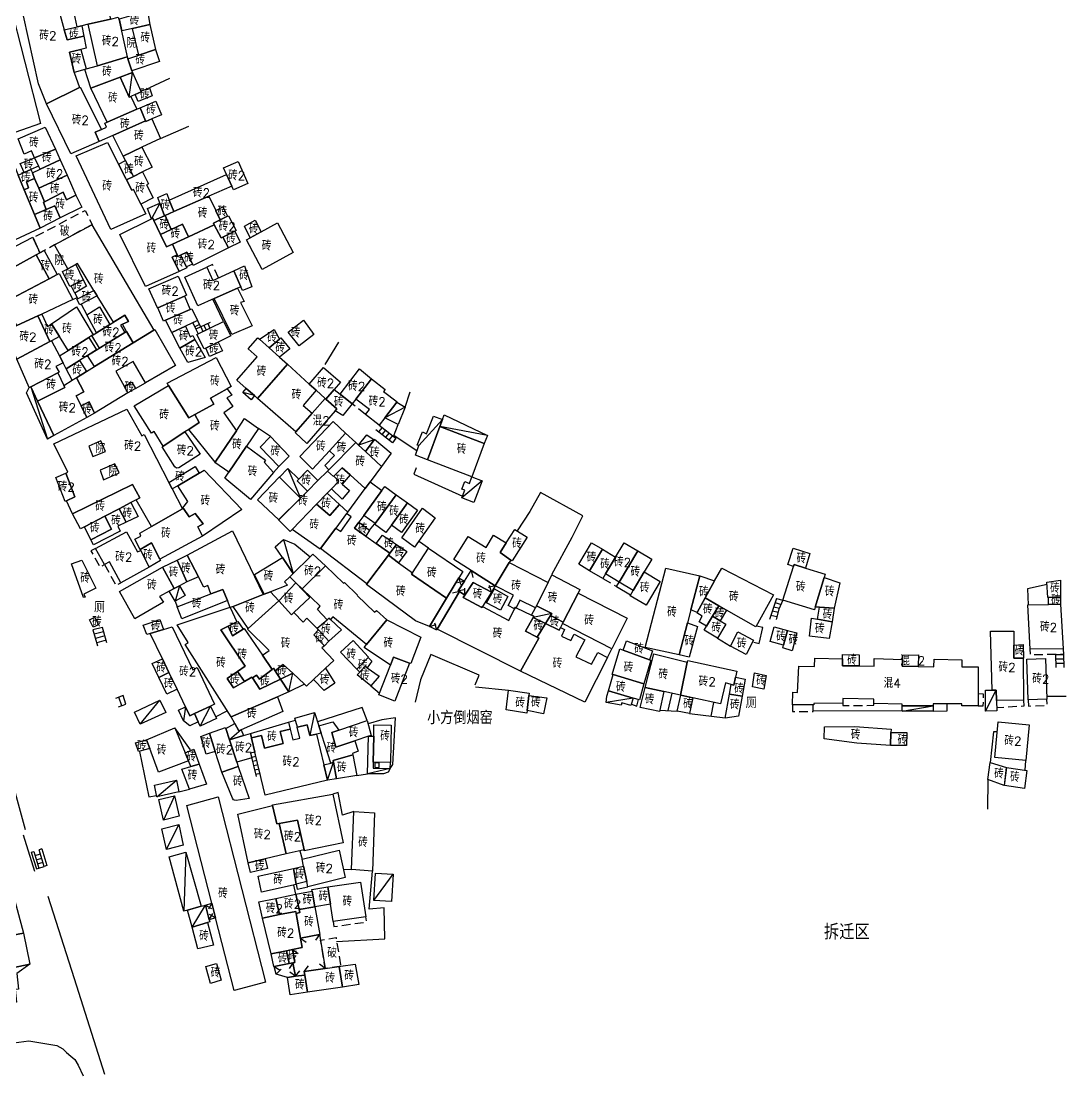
# Model space of a CAD drawing. Header units: millimetres. Extents: x 0 to 1209, y 0 to 1054.
# Drawn here: x 430.8 to 668.9, y 170.3 to 411 of the extents above; entities that cross this region are included whole.
import ezdxf

# ---------------------------------------------------------------- set-up
doc = ezdxf.new("R2010")
doc.units = ezdxf.units.MM
doc.linetypes.add('X5', pattern=[3, 2, -1])
doc.layers.add('JMD', color=6, linetype='Continuous')
doc.styles.add('HZ', font='rs.shx', dxfattribs={"width": 0.8, "bigfont": 'hztxt.shx'})
doc.linetypes.add('443', pattern='A,9.4,[169,AAA.SHX,S=1,R=0,X=0,Y=0.15],0.6', length=10)

# ---------------------------------------------------------------- blocks, each defined once
blk = doc.blocks.new('gc291')
blk.add_lwpolyline([(-0.5, -0.5), (0.5, -0.5), (0.5, 0.5), (-0.5, 0.5), (-0.5, -0.5)])

msp = doc.modelspace()

# ---------------------------------------------------------------- linework, layer by layer
at = {"layer": 'JMD', "color": 6, "linetype": 'Continuous', "flags": 128}
for points in [[(440.62, 409), (441.26, 406.66), (445.1, 407.5), (445.64, 404.81), (444.37, 404.49), (441.84, 403.86), (442.87, 399.22), (444.08, 395.8), (436.55, 392.12), (434.75, 396.68), (429.03, 422.61), (434.76, 423.8), (435.66, 419.45), (436.89, 419.81), (438.03, 414.87), (438.93, 415.1)], [(451.18, 411.44), (446.03, 410.25), (444.62, 409.92), (443.54, 409.67), (442.85, 412.84), (446.99, 413.75), (450.44, 414.51)], [(453.04, 411.42), (454.97, 402.83), (448.16, 400.79), (446.03, 410.25), (451.18, 411.44), (452.94, 411.85)], [(460.12, 410.2), (456.18, 409.3), (453.85, 408.77), (453.24, 411.48), (459.57, 413.29)], [(445.1, 407.5), (441.26, 406.66), (440.62, 409), (443.54, 409.67), (444.62, 409.92)], [(461.4, 404.51), (457.61, 403.23), (456.18, 409.3), (460.12, 410.2)], [(445.64, 400.05), (445.28, 399.94), (442.87, 399.22), (441.84, 403.86), (444.37, 404.49)], [(456.06, 399.62), (455.12, 402.39), (457.61, 403.23), (461.4, 404.51), (462.34, 401.74)], [(455.12, 402.39), (456.06, 399.62), (456.19, 399.24), (453.35, 398.17), (446.7, 395.66), (445.28, 399.94), (445.64, 400.05), (448.16, 400.79), (454.97, 402.83)], [(455.83, 393.79), (457.17, 390.89), (450.39, 387.89), (446.7, 395.66), (453.35, 398.17), (455.43, 393.6)], [(458.08, 394.95), (458.13, 394.83), (456.81, 394.23), (455.83, 393.79), (455.43, 393.6), (453.35, 398.17), (456.19, 399.24)], [(449.1, 386.25), (447.66, 385.61), (448.58, 383.53), (442.14, 380.68), (436.55, 392.12), (444.08, 395.8), (444.25, 395.89)], [(456.81, 394.23), (458.13, 394.83), (458.08, 394.95), (460.02, 395.71), (460.69, 393.95), (457.5, 392.62)], [(460.62, 388.64), (459.25, 388.06), (459.18, 388.22), (457.9, 391.22), (461.47, 392.74), (462.82, 389.58)], [(459.18, 388.22), (451.67, 384.9), (448.58, 383.53), (447.66, 385.61), (449.1, 386.25), (450.25, 386.75), (449.85, 387.65), (450.39, 387.89), (457.17, 390.89), (457.9, 391.22)], [(458.31, 382.19), (454.05, 380.19), (451.67, 384.9), (459.18, 388.22), (459.25, 388.06), (460.62, 388.64), (462.56, 384.19)], [(438.58, 381.76), (433.84, 379.8), (433.14, 381.34), (431.46, 380.65), (430.13, 384.09), (436.29, 386.8)], [(453, 378.35), (454.65, 375.09), (454.81, 374.76), (456.01, 372.4), (456.39, 372.59), (458.09, 369.23), (459.24, 366.97), (451.24, 363.42), (443.33, 380.21), (450.48, 383.31)], [(439.69, 379.33), (435.08, 377.17), (433.84, 379.8), (438.58, 381.76)], [(458.49, 376.56), (456.41, 375.54), (454.57, 379.17), (454.05, 380.19), (458.31, 382.19), (460.63, 377.61)], [(430.11, 375.8), (431.5, 372.44), (433.8, 366.87), (435.09, 363.75), (428.26, 360.51), (426.93, 363.86), (423.32, 362.13), (420.56, 367.92), (425.21, 369.66), (423.75, 373.45), (421.84, 372.74), (420.4, 376.43), (428.55, 379.59)], [(433.02, 377.12), (431.49, 376.42), (430.57, 378.45), (433.84, 379.8), (434.71, 377.89)], [(441.27, 375.86), (434.78, 372.85), (433.86, 375.08), (433.33, 376.35), (435.08, 377.17), (439.69, 379.33)], [(456.41, 375.54), (454.81, 374.76), (454.65, 375.09), (453, 378.35), (454.57, 379.17)], [(478.82, 373.3), (477.62, 375.98), (476.95, 377.48), (480.25, 378.96), (482.5, 373.94), (479.2, 372.46)], [(433.33, 376.35), (433.86, 375.08), (431.97, 374.33), (432.47, 372.9), (431.5, 372.44), (430.11, 375.8), (431.49, 376.42), (433.02, 377.12)], [(443.28, 371.29), (441.1, 370.23), (440.34, 371.91), (436.08, 369.71), (434.78, 372.85), (441.27, 375.86)], [(458.09, 369.23), (456.39, 372.59), (456.01, 372.4), (454.81, 374.76), (456.41, 375.54), (458.49, 376.56), (459.85, 373.88), (459.4, 373.65), (460.92, 370.66)], [(478.82, 373.3), (473.56, 371), (465.59, 367.5), (464.58, 370.12), (477.62, 375.98)], [(434.78, 372.85), (436.08, 369.71), (435.89, 369.62), (436.48, 367.98), (433.8, 366.87), (431.5, 372.44), (432.47, 372.9), (431.97, 374.33), (433.86, 375.08)], [(443.28, 371.29), (444.63, 368.5), (439.68, 366.07), (438.45, 368.8), (436.48, 367.98), (435.89, 369.62), (436.08, 369.71), (440.34, 371.91), (441.1, 370.23)], [(464.58, 370.12), (465.59, 367.5), (463.63, 366.64), (463.5, 366.58), (462.41, 369.42), (461.92, 370.69), (464.01, 371.61)], [(475.16, 367.76), (475.2, 367.68), (476.21, 365.64), (474.65, 364.87), (474.84, 364.51), (468.95, 361.78), (467.62, 364.65), (465.02, 363.45), (463.63, 366.64), (465.59, 367.5), (473.56, 371)], [(439.68, 366.07), (435.09, 363.75), (433.8, 366.87), (436.48, 367.98), (438.45, 368.8)], [(463.5, 366.58), (461.05, 365.51), (460.81, 366), (460.51, 365.85), (459.61, 368.19), (462.41, 369.42)], [(477.85, 366.44), (476.21, 365.64), (475.2, 367.68), (475.16, 367.76), (476.79, 368.57)], [(461.05, 365.51), (462.55, 362.3), (463.9, 359.44), (465.28, 360.08), (466.35, 357.66), (465.24, 357.15), (466.8, 353.82), (459.18, 350.42), (453.28, 362.27), (460.51, 365.85), (460.81, 366)], [(465.02, 363.45), (462.55, 362.3), (461.05, 365.51), (463.5, 366.58), (463.63, 366.64)], [(479.53, 363.04), (476.8, 361.69), (476.43, 361.51), (474.84, 364.51), (474.65, 364.87), (476.21, 365.64), (477.85, 366.44), (478.07, 366.56), (479.86, 363.19)], [(461.01, 340.48), (456.33, 337.59), (454.83, 340.18), (453.88, 341.82), (455.28, 342.45), (454.46, 343.91), (451.84, 342.31), (448.15, 348.3), (447.38, 349.55), (443.62, 355.64), (443.22, 355.43), (441.39, 354.45), (438.42, 359.92), (446.89, 364.53)], [(468.95, 361.78), (465.28, 360.08), (463.9, 359.44), (462.55, 362.3), (465.02, 363.45), (467.62, 364.65)], [(476.8, 361.69), (478.07, 359.26), (470, 355.2), (469.83, 355.55), (468.56, 358.29), (467.1, 357.54), (466.53, 357.25), (466.35, 357.66), (465.28, 360.08), (468.95, 361.78), (474.84, 364.51), (476.43, 361.51)], [(485.54, 362.9), (483.03, 361.52), (481.7, 364.2), (484.16, 365.55)], [(483.03, 361.52), (485.54, 362.9), (489.23, 364.94), (492.8, 358.21), (485.78, 354.34), (482.21, 361.06)], [(433.52, 361.54), (435.02, 358.08), (434.21, 357.64), (425.45, 352.88), (424.01, 356.85), (433.47, 361.66)], [(478.07, 359.26), (476.8, 361.69), (479.53, 363.04), (480.75, 360.57)], [(438.99, 353.17), (437.16, 352.2), (434.21, 357.64), (435.02, 358.08), (436.02, 358.62)], [(437.16, 352.2), (427.02, 346.84), (426.56, 348.61), (425.45, 352.88), (434.21, 357.64)], [(467.1, 357.54), (468.46, 354.92), (468.59, 354.66), (466.8, 353.82), (465.24, 357.15), (466.35, 357.66), (466.53, 357.25)], [(469.83, 355.55), (468.46, 354.92), (467.1, 357.54), (468.56, 358.29)], [(444.95, 351.95), (442.19, 350.54), (441.9, 350.39), (440.2, 353.81), (441.39, 354.45), (443.22, 355.43)], [(479.27, 353.98), (480.9, 350.38), (480.15, 350.05), (474.82, 347.68), (471.08, 346.02), (468.12, 352.57), (473.16, 354.87), (474.54, 351.82)], [(480.9, 350.38), (479.27, 353.98), (481.76, 355.12), (483.4, 350.34), (481.29, 349.52)], [(435.48, 344.15), (434.58, 343.73), (429.77, 341.49), (427.02, 346.84), (437.16, 352.2), (438.99, 353.17), (439.43, 353.4), (442.53, 347.44)], [(442.19, 350.54), (444.95, 351.95), (445.68, 350.47), (443.02, 348.91)], [(468.04, 348.23), (461.94, 345.59), (461.86, 345.56), (459.93, 349.9), (466.57, 352.78), (468.5, 348.43)], [(448.15, 348.3), (444.13, 346.21), (443.49, 347.52), (447.38, 349.55)], [(474.82, 347.68), (480.15, 350.05), (481.65, 347.03), (480.8, 346.74), (483.48, 341.48), (478.83, 339.51)], [(469.36, 345.17), (463.7, 342.72), (463.26, 342.54), (461.94, 345.59), (468.04, 348.23)], [(437.72, 341.93), (439.52, 339.03), (437.7, 338.06), (437.32, 337.85), (434.58, 343.73), (435.48, 344.15), (436.8, 341.31)], [(447.18, 339.37), (446.92, 339.21), (446.22, 338.77), (441.51, 335.83), (439.52, 339.03), (437.72, 341.93), (443.41, 345.75)], [(450.98, 341.74), (447.97, 339.86), (445.75, 343.95), (448.68, 345.8)], [(468.3, 341.4), (465.12, 339.95), (463.7, 342.72), (469.36, 345.17), (469.71, 345.32), (471.02, 342.65)], [(437.32, 337.85), (429.81, 333.84), (427.02, 340.21), (429.77, 341.49), (434.58, 343.73)], [(453.88, 341.82), (453.42, 341.61), (454.4, 339.91), (448.65, 336.39), (446.92, 339.21), (447.18, 339.37), (447.97, 339.86), (450.98, 341.74), (454.46, 343.91), (455.28, 342.45)], [(475.75, 337.75), (472.87, 336.35), (472.56, 336.19), (470.88, 339.5), (476.93, 342.45), (478.61, 339.15)], [(497.52, 339.5), (494.16, 336.86), (491.68, 340), (495.21, 342.77)], [(454.3, 327.68), (455.14, 326.16), (447.53, 321.54), (446.26, 324.13), (444.44, 323.23), (443.35, 325.46), (445.05, 326.38), (443.38, 329.6), (445.66, 331), (447.52, 332.16), (456.33, 337.59), (461.01, 340.48), (461.26, 340.63), (466, 332.42), (459.16, 328.47), (456.36, 333.33), (452.41, 331.1)], [(456.33, 337.59), (447.52, 332.16), (445.93, 334.71), (454.4, 339.91), (454.83, 340.18)], [(470.37, 338.33), (466.98, 336.38), (465.12, 339.95), (468.3, 341.4), (469.36, 338.94), (469.91, 339.23)], [(489.73, 338.43), (487.34, 336.42), (485.12, 338.43), (488.47, 340.58)], [(439.52, 334.59), (440.36, 332.99), (438.7, 332.16), (439.43, 330.85), (439.18, 330.72), (432.95, 327.56), (432.63, 327.4), (429.81, 333.84), (437.32, 337.85), (437.7, 338.06)], [(445.93, 334.71), (444.07, 333.56), (441.05, 331.68), (440.36, 332.99), (439.52, 334.59), (441.51, 335.83), (446.22, 338.77), (447.96, 335.98)], [(466.98, 336.38), (470.37, 338.33), (472.72, 334.19), (468.77, 333.12)], [(472.87, 336.35), (475.75, 337.75), (476.68, 335.74), (473.77, 334.47)], [(485.12, 338.43), (487.34, 336.42), (489.73, 334.27), (491.5, 332.67), (484.7, 324.89), (483.97, 325.53), (482.11, 327.17), (479.95, 329.06), (484.6, 334.39), (482.6, 336.19), (484.8, 338.71)], [(489.73, 334.27), (487.34, 336.42), (489.73, 338.43), (490.03, 338.68), (492.08, 336.24)], [(445.66, 331), (443.38, 329.6), (442.45, 329.02), (441.05, 331.68), (444.07, 333.56)], [(477.78, 327.1), (474, 324.97), (474.74, 323.59), (470.37, 321.22), (469.01, 320.47), (464.4, 327.87), (464.11, 328.34), (475.28, 334.24), (478.72, 327.64)], [(496.5, 328.16), (498.08, 326.74), (495.13, 323.28), (497.17, 321.54), (493.42, 317.24), (484.7, 324.89), (491.5, 332.67)], [(440.53, 327.84), (440.77, 327.35), (434.51, 324.26), (432.95, 327.56), (439.18, 330.72)], [(502.18, 326.9), (500.31, 324.73), (500.11, 324.91), (498.08, 326.74), (496.5, 328.16), (499.72, 331.91), (503.6, 328.57)], [(510.69, 329.33), (507.11, 324.73), (506.28, 323.67), (503.54, 325.83), (507.98, 331.62)], [(434.51, 324.26), (438.22, 316.4), (436.82, 315.59), (432.01, 326.17), (432.63, 327.4), (432.95, 327.56)], [(444.44, 323.23), (445.77, 320.52), (438.22, 316.4), (434.51, 324.26), (440.77, 327.35), (440.53, 327.84), (442.45, 329.02), (443.38, 329.6), (445.05, 326.38), (443.35, 325.46)], [(455.14, 326.16), (454.3, 327.68), (456, 328.62), (456.85, 327.14)], [(470.37, 321.22), (471.38, 319.37), (469.02, 317.82), (468.14, 317.24), (463.21, 314), (461.1, 317.38), (460.48, 316.98), (456.56, 323.23), (464.4, 327.87), (469.01, 320.47)], [(516.51, 324.07), (513.77, 320.48), (512.47, 318.79), (509.34, 321.26), (510.21, 322.36), (507.11, 324.73), (510.69, 329.33), (513.81, 326.93), (513.42, 326.45), (516.55, 324.12)], [(479.87, 317.52), (475.01, 310.36), (469.02, 317.82), (471.38, 319.37), (470.37, 321.22), (474.74, 323.59), (474, 324.97), (477.78, 327.1), (478.83, 325.61), (477.73, 324.99), (479.07, 323.08), (477.03, 321.58)], [(483.97, 325.53), (483.21, 324.6), (481.31, 326.26), (482.11, 327.17)], [(500.31, 324.73), (502.8, 322.48), (502.4, 322.03), (495.91, 314.59), (493.28, 317.09), (493.42, 317.24), (497.17, 321.54), (500.11, 324.91)], [(503.54, 325.83), (506.28, 323.67), (504.17, 320.96), (502.4, 322.03), (502.8, 322.48), (500.31, 324.73), (502.18, 326.9)], [(447.53, 321.54), (445.77, 320.52), (444.44, 323.23), (446.26, 324.13)], [(513.77, 320.48), (516.51, 324.07), (518.38, 322.89), (516.76, 318.97)], [(464.48, 305.72), (465.25, 304.23), (467.61, 299.67), (460.53, 295.65), (457.05, 301.79), (457.82, 302.19), (456.16, 305.23), (442.51, 298.59), (441.09, 301.54), (443.04, 302.48), (440.99, 307.87), (441.39, 308.04), (438.23, 314.54), (454.85, 322.44), (458.29, 316.36), (458.82, 316.66)], [(482.19, 314), (478.18, 308.09), (474.97, 310.31), (475.01, 310.36), (479.87, 317.52), (481.76, 320.29), (484.93, 318.03)], [(526.9, 320.11), (526.29, 318.48), (523.47, 310.92), (520.75, 311.96), (521.53, 314.12), (521.14, 314.26), (522.3, 317.25), (523.25, 316.81), (524.85, 320.88)], [(536.42, 314.59), (526.29, 318.48), (526.9, 320.11), (527.3, 321.18), (537.12, 316.46)], [(504.77, 316.99), (501.09, 312.96), (497.24, 308.75), (494.38, 311.61), (501.94, 319.62)], [(536.42, 314.59), (533.59, 307.03), (523.47, 310.92), (526.29, 318.48)], [(463.21, 314), (468.14, 317.24), (471.64, 312.2), (466.73, 309.03), (466.23, 308.98), (465.87, 309.32), (462.97, 313.84)], [(491.9, 311.73), (489.54, 309.37), (485.33, 313.77), (487.65, 316.24)], [(507.14, 314.8), (500.97, 308.63), (500.02, 309.58), (502.29, 311.86), (501.09, 312.96), (504.77, 316.99)], [(511.31, 315.43), (509.34, 312.76), (507.74, 314.24), (509.64, 316.56)], [(512.99, 309.38), (509.34, 312.76), (511.31, 315.43), (511.41, 315.57), (515.22, 312.41)], [(450.01, 312.77), (448.93, 315.19), (446.18, 314), (447.16, 311.62)], [(478.18, 308.09), (482.19, 314), (486.51, 310.84), (486.24, 310.38), (488.36, 308), (483.07, 301.8), (477.25, 306.72)], [(507.74, 314.24), (509.34, 312.76), (512.99, 309.38), (510.38, 305.87), (509.27, 304.36), (505.83, 307.43), (503.98, 309.07), (502.11, 307.14), (502.06, 307.08), (500.67, 308.33), (500.97, 308.63), (507.14, 314.8)], [(453.13, 307.91), (452.17, 310), (448.84, 308.55), (449.54, 306.29)], [(471.35, 307.83), (466.52, 304.98), (465.25, 304.23), (464.48, 305.72), (470.45, 309.35)], [(472.17, 293.5), (471.11, 295.57), (472.28, 296.31), (470.47, 298.62), (469.08, 297.89), (467.8, 299.78), (467.68, 299.96), (468.77, 301.35), (466.52, 304.98), (471.35, 307.83), (472.56, 308.55), (481.13, 299.58)], [(502.11, 307.14), (503.25, 306.02), (501.56, 304.27), (500.62, 303.3), (498.16, 300.74), (492.62, 295.01), (492.17, 294.54), (489.52, 297.19), (494.49, 302.15), (496.07, 303.73), (498.48, 306.14), (500.67, 308.33), (502.06, 307.08)], [(494.11, 306.46), (493.74, 306.07), (496.07, 303.73), (494.49, 302.15), (489.71, 306.94), (491.63, 308.94)], [(498.48, 306.14), (496.07, 303.73), (493.74, 306.07), (494.11, 306.46), (496.08, 308.55)], [(505.83, 307.43), (503.99, 305.36), (505.65, 303.91), (504.01, 301.91), (501.56, 304.27), (503.25, 306.02), (502.11, 307.14), (503.98, 309.07)], [(441.09, 301.54), (440.79, 301.39), (438.68, 306.87), (440.99, 307.87), (443.04, 302.48)], [(489.71, 306.94), (494.49, 302.15), (489.56, 297.23), (484.66, 301.75), (489.68, 306.97)], [(513.06, 303.88), (508.95, 298.22), (507.79, 296.63), (506.81, 295.28), (509.37, 293.48), (511.78, 291.79), (514.91, 289.59), (514.56, 289.12), (509.62, 282.58), (499.08, 290.62), (502.56, 295.31), (503.72, 294.54), (506.08, 297.88), (505.03, 298.65), (505.28, 298.98), (509.27, 304.36), (510.38, 305.87)], [(533.59, 307.03), (535.92, 306.13), (534.07, 301.18), (531.32, 302.23), (531.97, 303.97), (531.34, 304.21), (531.98, 305.91), (533.02, 305.5)], [(457.05, 301.79), (455.78, 301.12), (453.1, 299.72), (449.87, 298.04), (445.23, 295.62), (444.31, 295.14), (442.51, 298.59), (456.16, 305.23), (457.82, 302.19)], [(503.39, 300.73), (501.22, 298.17), (498.16, 300.74), (500.62, 303.3)], [(516.31, 302.93), (511.52, 296.36), (508.95, 298.22), (513.06, 303.88), (513.73, 304.81)], [(454.7, 296.64), (453.1, 299.72), (455.78, 301.12), (457.44, 297.95)], [(518.92, 301.04), (515.24, 295.99), (513.99, 294.27), (511.41, 296.2), (511.52, 296.36), (516.31, 302.93)], [(515.24, 295.99), (518.92, 301.04), (521.19, 299.38), (517.52, 294.33)], [(454.7, 296.64), (452.86, 295.76), (453.4, 294.64), (447.26, 291.47), (446.71, 292.6), (451.39, 295.06), (449.87, 298.04), (453.1, 299.72)], [(472.17, 293.5), (462.41, 288.25), (460.53, 291.94), (457.96, 290.45), (456.71, 292.77), (458.05, 293.5), (457.85, 294.13), (460.53, 295.65), (467.61, 299.67), (467.8, 299.78), (469.08, 297.89), (470.47, 298.62), (472.28, 296.31), (471.11, 295.57)], [(503.39, 300.73), (505.28, 298.98), (505.03, 298.65), (502.56, 295.31), (499.08, 290.62), (499.02, 290.54), (492.62, 295.01), (498.16, 300.74), (501.22, 298.17)], [(525.23, 297.68), (520.47, 290.95), (517.58, 293.12), (522.34, 299.85)], [(446.71, 292.6), (445.23, 295.62), (449.87, 298.04), (451.39, 295.06)], [(509.37, 293.48), (506.81, 295.28), (507.79, 296.63), (510.27, 294.85)], [(458.09, 290.19), (460, 286.43), (453.48, 282.82), (450.92, 287.59), (449.8, 286.99), (447.77, 290.66), (454.81, 294.44), (457.29, 289.91)], [(486, 280.14), (479.13, 277.46), (478.45, 277.19), (477.82, 278.78), (476.8, 281.32), (474.06, 280.28), (473.36, 282.25), (472.46, 281.87), (471.22, 284.23), (468.62, 289.17), (479.01, 294.72)], [(516.39, 291.55), (514.91, 289.59), (511.78, 291.79), (513.23, 293.68)], [(541.45, 291.95), (540.04, 289.77), (542.45, 288.03), (542.1, 287.44), (538.9, 282.11), (538.88, 282.12), (533.44, 285.63), (529.51, 288.17), (532.78, 293.41), (536.83, 290.88), (538.55, 293.73)], [(542.45, 288.03), (540.04, 289.77), (541.45, 291.95), (543.43, 295.02), (546.24, 293.21), (542.75, 287.81)], [(462.41, 288.25), (462.58, 287.9), (460, 286.43), (458.09, 290.19), (457.96, 290.45), (460.53, 291.94)], [(496.73, 288.77), (492.84, 284.98), (490.4, 288.58), (488.74, 291.02), (490.59, 292.68), (493.19, 291.61)], [(516.88, 287.42), (514.56, 289.12), (514.91, 289.59), (516.39, 291.55), (518.74, 289.96)], [(563.37, 290.49), (560.46, 285.59), (557.98, 287.06), (560.89, 291.97)], [(571.44, 290.12), (567.2, 282.98), (564.07, 284.84), (566.37, 288.71), (568.31, 291.98)], [(471.22, 284.23), (468.54, 283.05), (466.35, 288.03), (468.62, 289.17)], [(500.2, 286.67), (494.89, 281.49), (493.46, 282.86), (492.06, 284.21), (492.84, 284.98), (496.73, 288.77), (497.35, 289.38)], [(516.88, 287.42), (520.04, 285.11), (519.84, 284.8), (527.84, 279.36), (523.93, 272.9), (520.7, 274.17), (509.52, 282.45), (509.62, 282.58), (514.56, 289.12)], [(530.65, 284), (527.84, 279.36), (519.84, 284.8), (520.04, 285.11), (523.68, 290.7), (531.5, 285.39)], [(566.37, 288.71), (564.07, 284.84), (563.46, 283.81), (560.46, 285.59), (563.37, 290.49)], [(572.89, 285.3), (570.39, 281.09), (567.2, 282.98), (571.44, 290.12), (574.63, 288.22)], [(609.68, 286.19), (607.08, 286.99), (606.93, 286.53), (605.64, 286.98), (606.85, 290.71), (610.68, 289.5)], [(445.38, 279.57), (445.03, 279.47), (442.26, 287.15), (444.65, 287.96), (447.85, 281.58), (445.05, 280.26)], [(465.71, 281.52), (464.55, 280.89), (462.36, 279.71), (463.26, 278.39), (456.73, 274.58), (453.23, 280.82), (463.05, 286.37)], [(468.54, 283.05), (466.91, 282.17), (465.71, 281.52), (463.05, 286.37), (466.35, 288.03)], [(492.84, 284.98), (492.06, 284.21), (490.87, 283.05), (491.54, 282.3), (487.62, 280.77), (486.19, 280.21), (484.01, 284.74), (490.4, 288.58)], [(514.22, 274.42), (509.57, 268.76), (501.87, 275.07), (501.33, 274.43), (501, 274.74), (500.6, 274.4), (498.35, 276.73), (499.01, 277.51), (494.89, 281.49), (500.2, 286.67), (504.34, 282.78), (504.5, 282.9), (507.51, 280.04), (507.41, 279.91), (511.41, 276.16), (511.82, 276.55)], [(550.97, 282.9), (548.3, 277.61), (548.07, 277.15), (544.53, 278.9), (543.72, 277.15), (543.53, 277.24), (543.35, 276.89), (541.87, 277.63), (543.06, 280.02), (538.9, 282.11), (542.1, 287.44)], [(609.68, 286.19), (614.15, 284.8), (613.94, 284.07), (611.93, 277.31), (611.75, 276.69), (604.53, 278.87), (606.93, 286.53), (607.08, 286.99)], [(557.82, 280.5), (554.43, 273.85), (551.51, 275.34), (551.8, 275.82), (548.3, 277.61), (550.97, 282.9), (551.87, 284.66), (558.22, 281.28)], [(570.39, 281.09), (572.89, 285.3), (576.54, 283.14), (573.32, 277.72), (569.68, 279.89)], [(585.61, 284.45), (583.57, 276.66), (582.79, 273.7), (580.89, 266.41), (573.14, 268.11), (577.86, 286.15)], [(588.97, 283.28), (586.8, 279.4), (584.95, 276.09), (583.57, 276.66), (585.61, 284.45)], [(591.66, 276.62), (589.93, 277.61), (586.8, 279.4), (588.97, 283.28), (590.58, 286.16), (602.37, 280.05), (598.38, 272.78)], [(616.23, 277.05), (612.9, 277.25), (611.93, 277.31), (613.94, 284.07), (617.53, 282.8)], [(464.55, 280.89), (465.71, 281.52), (466.91, 282.17), (468.18, 279.93), (465.9, 278.66)], [(493.01, 276.06), (492.48, 275.56), (489.53, 278.72), (493.46, 282.86), (496.65, 279.46)], [(538.04, 280.67), (535.99, 277.42), (535.84, 277.2), (531.62, 279.47), (531.99, 280.04), (533.85, 282.92)], [(667.87, 279.62), (665.13, 279.5), (664.96, 279.49), (664.76, 283), (667.84, 283.43)], [(477.82, 278.78), (467.44, 274.62), (466.4, 277.36), (474.06, 280.28), (476.8, 281.32)], [(489.53, 278.72), (482.57, 272.39), (479.13, 277.46), (486, 280.14), (486.19, 280.21), (487.62, 280.77)], [(531.99, 280.04), (531.62, 279.47), (535.84, 277.2), (535.99, 277.42), (542.01, 274.26), (543.35, 276.89), (543.53, 277.24), (543.72, 277.15), (547.22, 275.47), (547.73, 275.23), (547.54, 274.88), (545.81, 271.78), (548.5, 270.43), (548.9, 270.23), (544.71, 262.65), (525.69, 272.22), (530.76, 280.84)], [(541.81, 279.68), (540.09, 276.56), (536.95, 278.26), (538.75, 281.44)], [(554.27, 273.54), (554.43, 273.85), (557.82, 280.5), (569.03, 274.79), (565.5, 267.78)], [(589.93, 277.61), (588.47, 275.2), (587.09, 272.93), (585.45, 273.9), (586.13, 275.23), (584.89, 275.97), (584.95, 276.09), (586.8, 279.4)], [(667.88, 277.92), (665.15, 277.87), (665.13, 279.5), (667.87, 279.62)], [(478.45, 277.19), (479.98, 273.9), (477.97, 272.93), (476.29, 272.12), (481.87, 263.82), (480.12, 262.63), (477.75, 261.03), (479.23, 258.85), (481.69, 260.3), (483.43, 261.31), (483.53, 261.15), (485.19, 258.57), (489.97, 260.88), (491.87, 257.95), (489.23, 256.81), (478.67, 252.25), (468.22, 268.78), (468.86, 269.19), (466.4, 273.27), (478.43, 277.24)], [(493.01, 276.06), (495.1, 273.86), (495.98, 274.8), (498.64, 272.12), (497.57, 270.93), (499.97, 268.43), (499.36, 267.98), (502.1, 265.11), (500.2, 263.33), (497.49, 260.78), (495.87, 259.26), (495.43, 259.68), (492.72, 262.22), (490.57, 264.23), (488.74, 262.77), (488.36, 263.36), (488, 263.08), (485.8, 266.3), (487.39, 267.39), (482.43, 272.26), (482.57, 272.39), (489.53, 278.72), (492.48, 275.56)], [(551.51, 275.34), (550.39, 273.51), (547.54, 274.88), (547.73, 275.23), (547.22, 275.47), (548.07, 277.15), (548.3, 277.61), (551.8, 275.82)], [(591.66, 276.62), (590.24, 274.14), (588.47, 275.2), (589.93, 277.61)], [(616.23, 277.05), (615.79, 273.9), (612.41, 274.52), (612.9, 277.25)], [(665.15, 277.87), (667.88, 277.92), (668.46, 267.8), (660.96, 267.67), (660.38, 277.79)], [(448.44, 273.26), (447.18, 272.72), (446.36, 274.42), (447.6, 274.99)], [(463.23, 272.2), (460.22, 271.26), (459.43, 271.01), (458.61, 273.18), (462.4, 274.47)], [(501.33, 274.43), (503.83, 272.1), (501, 269.54), (498.64, 272.12), (498.33, 272.47), (500.6, 274.4), (501, 274.74)], [(519.39, 264.51), (515.74, 265.89), (515.03, 264.08), (509.03, 268.1), (509.57, 268.76), (514.22, 274.42), (521.98, 270.41), (519.7, 264.39)], [(550.39, 273.51), (548.5, 270.43), (545.81, 271.78), (547.54, 274.88)], [(554.43, 273.85), (554.27, 273.54), (553.82, 272.65), (553.49, 272.01), (550.39, 273.51), (551.51, 275.34)], [(590.24, 274.14), (591.54, 273.36), (589.64, 270.21), (586.56, 272.06), (587.09, 272.93), (588.47, 275.2)], [(612.41, 274.52), (615.79, 273.9), (615.08, 270.15), (610.58, 270.68), (611.07, 274.76)], [(473.99, 254.7), (470.3, 252.98), (469.26, 252.5), (468.29, 254.52), (466.34, 258.57), (464.5, 262.37), (462.99, 265.52), (460.22, 271.26), (463.23, 272.2), (465.22, 272.82), (469.93, 263), (470.93, 263.49), (474.88, 255.12)], [(481.4, 272.26), (481.62, 272.41), (485.8, 266.3), (488, 263.08), (485.15, 260.88), (484.49, 261.77), (483.53, 261.15), (483.43, 261.31), (481.69, 260.3), (480.12, 262.63), (481.87, 263.82), (476.29, 272.12), (477.97, 272.93), (479.02, 270.77)], [(481.4, 272.26), (479.02, 270.77), (477.97, 272.93), (479.98, 273.9), (480.24, 274.02)], [(501, 269.54), (499.97, 268.43), (497.57, 270.93), (498.64, 272.12)], [(553.82, 272.65), (554.69, 272.2), (554, 270.67), (556.14, 269.66), (556.89, 271.08), (559.33, 269.84), (557.32, 265.91), (560.86, 264.27), (562.29, 266.95), (564.5, 265.8), (559.36, 255.6), (544.71, 262.65), (548.9, 270.23), (548.5, 270.43), (550.39, 273.51), (553.49, 272.01)], [(580.89, 266.41), (582.79, 273.7), (585.06, 272.84), (583.19, 265.85)], [(605.61, 271.98), (604.69, 268.61), (601.62, 269.41), (602.54, 272.79)], [(604.69, 268.61), (605.61, 271.98), (607.73, 271.43), (606.65, 267.28), (604.51, 267.97)], [(509.94, 265.79), (507.33, 263.16), (503.6, 267.01), (506.51, 269.68), (510, 265.85)], [(574.14, 265.27), (568.07, 267.48), (568.85, 269.59), (574.77, 267.31)], [(597.83, 269.76), (596.16, 266.49), (592.58, 268.34), (594.24, 271.61)], [(657.22, 268.59), (657.22, 265.66), (659.32, 265.66), (659.44, 256.07), (653.28, 256), (653.19, 258.34), (652.29, 258.34), (651.93, 271.79), (657.22, 271.83)], [(568.07, 267.48), (574.14, 265.27), (574.42, 265.16), (572.83, 259.8), (565.82, 261.88), (565.59, 261.94), (567.31, 267.76)], [(659.32, 265.66), (657.22, 265.66), (657.22, 268.59), (659.37, 268.73), (659.44, 265.66)], [(464.5, 262.37), (462.15, 261.24), (460.63, 264.39), (462.99, 265.52)], [(509.71, 263.46), (509.25, 263.79), (508.01, 262.46), (507.33, 263.16), (509.94, 265.79), (510.8, 264.98)], [(519.39, 264.51), (516.02, 255.86), (512.37, 257.24), (515.03, 264.08), (515.74, 265.89)], [(582.74, 264.69), (581.15, 257.21), (577.36, 258.03), (573.12, 258.96), (575.09, 266.63)], [(593.76, 261.29), (593.37, 259.48), (592.75, 259.64), (591.48, 259.98), (590.33, 255.2), (584, 256.58), (581.23, 257.19), (581.15, 257.21), (582.74, 264.69), (582.83, 265.09), (594.06, 262.65)], [(618.11, 265.46), (618.11, 263.92), (621.94, 263.88), (625.34, 263.85), (625.39, 265.54), (631.8, 265.34), (631.72, 263.79), (635.43, 263.72), (638.98, 263.65), (639.01, 265.38), (645.35, 265.26), (645.35, 263.69), (649.1, 263.63), (649.1, 254.77), (645.33, 254.77), (645.33, 255.2), (638.83, 255.24), (638.83, 254.79), (631.76, 254.79), (631.76, 255.18), (625.32, 255.26), (625.32, 256.26), (618.21, 256.41), (618.23, 255.38), (611.63, 255.31), (611.61, 254.96), (606.73, 254.98), (606.79, 257.87), (607.88, 257.81), (608.16, 263.83), (611.77, 263.75), (611.82, 265.64)], [(621.94, 263.88), (618.11, 263.92), (618.11, 265.46), (618.11, 266.44), (621.96, 266.4)], [(635.43, 263.72), (631.72, 263.79), (631.8, 265.34), (631.85, 266.36), (635.47, 266.38)], [(664.76, 256.25), (660.5, 256.12), (660.21, 265.43), (664.48, 265.58)], [(466.34, 258.57), (463.98, 257.44), (462.15, 261.24), (464.5, 262.37)], [(481.69, 260.3), (479.23, 258.85), (477.75, 261.03), (480.12, 262.63)], [(488.74, 262.77), (489.97, 260.88), (485.19, 258.57), (483.53, 261.15), (484.49, 261.77), (485.15, 260.88), (488, 263.08), (488.36, 263.36)], [(492.72, 262.22), (489.97, 260.88), (488.74, 262.77), (490.57, 264.23)], [(497.49, 260.78), (500.2, 263.33), (502.37, 259.92), (499.89, 258.23)], [(509.71, 263.46), (512.41, 261.53), (510.55, 259.3), (507.43, 261.83), (508.01, 262.46), (509.25, 263.79)], [(495.43, 259.68), (491.87, 257.95), (489.97, 260.88), (492.72, 262.22)], [(572.83, 259.8), (571.86, 256.1), (570.39, 256.54), (564.74, 258.21), (565.82, 261.88)], [(595.22, 256.94), (592.36, 257.46), (592.75, 259.64), (593.37, 259.48), (593.76, 261.29), (595.91, 260.82)], [(600.73, 261.72), (600.21, 258.56), (597.57, 259.11), (598.08, 262.27)], [(546.58, 257.09), (546.18, 253.7), (546.11, 253.12), (541.42, 253.82), (541.95, 258.35), (546.64, 257.65)], [(570.39, 256.54), (569.87, 254.81), (567.78, 255.45), (567.62, 254.89), (564.24, 255.49), (564.38, 257), (564.74, 258.21)], [(577.36, 258.03), (576.37, 253.5), (572, 254.4), (573.12, 258.96)], [(653.28, 256), (653.36, 253.59), (650.78, 253.55), (650.78, 258.34), (652.29, 258.34), (653.19, 258.34)], [(463.76, 253.26), (457.94, 250.56), (456.61, 253.35), (462.43, 256.05)], [(480.94, 249.32), (480.41, 249.09), (479.51, 250.72), (478.67, 252.25), (489.23, 256.81), (490.47, 253.47)], [(546.18, 253.7), (546.58, 257.09), (550.68, 256.61), (549.9, 252.93)], [(584, 256.58), (583.24, 253.03), (580.45, 253.56), (581.23, 257.19)], [(595.22, 256.94), (594.41, 252.39), (591.36, 251.92), (592.36, 257.46)], [(470.3, 252.98), (471.17, 251.11), (469.23, 250.17), (467.79, 251.33), (466.68, 253.75), (468.29, 254.52), (469.26, 252.5)], [(471.17, 251.11), (470.3, 252.98), (473.99, 254.7), (475.31, 251.86), (471.62, 250.14)], [(498.69, 250.17), (499.21, 248.53), (498.17, 248.31), (496.6, 247.97), (496.01, 250.44), (493.85, 249.92), (493.22, 251.93), (497.69, 253.28)], [(631.76, 254.79), (638.83, 254.79), (638.84, 253.57), (631.76, 253.55)], [(480.94, 249.32), (481.53, 247.96), (478.32, 246.98), (477.48, 249.61), (479.51, 250.72), (480.41, 249.09)], [(492.14, 249.48), (489.88, 248.94), (490.54, 246.16), (486.26, 245.13), (485.57, 248.01), (483.36, 247.43), (483.12, 248.44), (491.75, 251.05)], [(498.17, 248.31), (499.85, 241.32), (500.68, 237.82), (486.46, 234.41), (483.36, 247.41), (483.36, 247.43), (485.57, 248.01), (486.26, 245.13), (490.54, 246.16), (489.88, 248.94), (492.14, 249.48), (492.74, 246.99), (494.37, 247.42), (493.77, 249.9), (493.85, 249.92), (496.01, 250.44), (496.6, 247.97)], [(503.23, 249.21), (501.68, 248.69), (502.58, 245.33), (506.87, 246.76), (507.66, 244.41), (506.38, 243.91), (506.45, 243.56), (501.96, 242.27), (502.03, 241.89), (501.39, 241.72), (498.69, 250.17), (501.87, 251.15)], [(509.99, 247.81), (506.87, 246.76), (502.58, 245.33), (501.68, 248.69), (503.23, 249.21), (509.74, 251.39), (510.65, 248.03)], [(511.09, 241.95), (511.21, 247.81), (511.26, 250.43), (515.18, 250.33), (515.01, 241.87)], [(660.75, 250.44), (659.97, 242.29), (652.89, 242.97), (653.68, 251.12)], [(468.16, 244.06), (468.93, 242.19), (462.14, 239.64), (460.12, 245.04), (459.37, 247.03), (465.81, 249.72)], [(475.06, 244.36), (473.02, 243.71), (471.73, 247.77), (473.73, 248.5)], [(477.48, 249.61), (478.32, 246.98), (479.95, 241.88), (480.26, 240.92), (476.57, 239.62), (475.06, 244.36), (473.73, 248.5), (477.42, 249.79)], [(483.36, 247.43), (483.36, 247.41), (484.12, 244.21), (483.12, 243.97), (483.37, 242.91), (479.95, 241.88), (478.32, 246.98), (481.53, 247.96), (483.12, 248.44)], [(629.19, 248.68), (629.09, 245.72), (621.39, 246.23), (613.95, 247.2), (614.03, 250.01), (620.92, 250.03), (629.22, 249.41)], [(629.09, 245.72), (629.19, 248.68), (632.8, 248.66), (632.7, 245.7)], [(460.12, 245.04), (457.57, 244.31), (456.87, 246.32), (459.37, 247.03)], [(511.21, 247.81), (511.09, 241.95), (511.06, 240.57), (514.98, 240.47), (514.51, 239.63), (513.47, 239.29), (509.79, 239.28), (509.99, 247.81)], [(471.39, 241.48), (469.46, 240.92), (468.93, 242.19), (468.16, 244.06), (470.17, 244.89)], [(502.74, 238.15), (502.03, 241.89), (501.96, 242.27), (506.45, 243.56), (507.34, 238.89)], [(469.46, 240.92), (471.39, 241.48), (473.04, 236.87), (469.19, 235.78), (467.42, 240.32)], [(476.57, 239.62), (480.26, 240.92), (482.81, 233.66), (479.83, 233.2), (479.48, 233.22), (479.2, 233.31), (478.97, 233.69)], [(502.74, 238.15), (500.68, 237.82), (499.85, 241.32), (501.39, 241.72), (502.03, 241.89)], [(655.58, 240.7), (655.01, 236.6), (651.28, 237.95), (651.79, 241.83)], [(655.58, 240.7), (660.17, 240.02), (659.68, 235.88), (655.09, 236.56)], [(466.75, 235.14), (461.75, 233.99), (461.22, 236.64), (466.22, 237.79)], [(466.82, 229.59), (463.24, 228.72), (462.19, 233.41), (465.78, 234.27)], [(475.14, 206.39), (474.28, 209.76), (468.57, 232.06), (475.7, 233.98), (486.53, 191.71), (479.39, 189.79)], [(495.31, 221.91), (493.79, 228.71), (489.66, 227.93), (489.08, 227.82), (488.15, 232.01), (488.12, 232.17), (501.84, 234.64), (504.24, 223.54), (495.35, 221.72)], [(489.66, 227.93), (491.21, 221), (486.47, 219.86), (482.58, 218.92), (480.18, 230.04), (488.15, 232.01), (489.08, 227.82)], [(495.31, 221.91), (491.21, 221), (489.66, 227.93), (493.79, 228.71)], [(511.38, 230.35), (510.89, 217.06), (506.14, 217.41), (506.63, 230.69)], [(467.74, 223.01), (463.93, 221.98), (462.9, 226.68), (466.71, 227.7)], [(495.94, 214.68), (495.19, 218.21), (494.86, 219.76), (503.33, 221.83), (504.66, 215.58), (496.19, 213.51)], [(471.87, 209.07), (468.75, 208.16), (468.48, 208.08), (467.9, 207.92), (464.56, 220.3), (468.31, 221.35)], [(482.58, 218.92), (486.47, 219.86), (486.95, 217.69), (483.06, 216.76)], [(493.53, 214.09), (493.55, 214), (485.64, 212.28), (484.85, 215.91), (492.88, 217.65)], [(495.94, 214.68), (493.53, 214.09), (492.88, 217.65), (495.19, 218.21)], [(515.64, 216.34), (515.28, 210.1), (511.25, 210.34), (511.61, 216.58)], [(501.32, 209.51), (500.7, 213.47), (508.16, 214.54), (509.39, 206.66), (501.93, 205.6)], [(428.97, 211.65), (429.87, 208.27), (431.29, 202.92), (424.05, 201.53), (423.76, 203), (419.46, 202.16), (418.8, 205.83), (419.58, 205.97), (426.85, 207.28), (426.05, 212.19), (428.63, 212.71), (428.69, 212.72)], [(494.19, 208.33), (494.35, 207.59), (493.51, 207.42), (493.43, 207.88), (489.68, 207.13), (488.87, 210.8), (493.42, 211.79)], [(497.77, 208.92), (494.19, 208.33), (493.42, 211.79), (497.13, 212.45)], [(501.32, 209.51), (497.77, 208.92), (497.13, 212.45), (497.05, 212.87), (500.7, 213.47)], [(489.68, 207.13), (485.8, 206.36), (484.99, 210.03), (488.87, 210.8)], [(473.7, 205.97), (473.83, 205.49), (473.29, 205.33), (469.78, 204.31), (468.75, 208.16), (471.87, 209.07), (472.8, 209.33)], [(493.51, 207.42), (494.51, 201.78), (494.89, 199.63), (492.64, 199.18), (491.29, 198.91), (487.82, 198.22), (485.8, 206.36), (489.68, 207.13), (493.43, 207.88)], [(498.86, 202.6), (494.51, 201.78), (493.51, 207.42), (494.35, 207.59), (494.19, 208.33), (497.77, 208.92), (498.92, 202.61)], [(469.78, 204.31), (473.29, 205.33), (474.68, 200.17), (471.11, 199.35)], [(432.76, 195.81), (425.13, 194.23), (423.62, 201.45), (424.05, 201.53), (431.29, 202.92)], [(491.88, 195.98), (488.52, 195.31), (488.4, 195.29), (487.82, 198.22), (491.29, 198.91)], [(492.77, 196.16), (491.88, 195.98), (491.29, 198.91), (492.64, 199.18), (493.23, 196.25)], [(425.28, 193.16), (425.35, 193.17), (425.13, 194.23), (432.76, 195.81), (429.83, 193.67), (430.16, 190.14), (429.42, 190.08), (429.69, 187.2), (425.86, 186.85)], [(476.43, 192.15), (473.97, 191.46), (472.9, 195.31), (475.36, 196.01)], [(504.11, 190.56), (496.13, 189.41), (495.48, 193.36), (495.34, 194.17), (500.15, 194.86), (503.32, 195.32)], [(504.11, 190.56), (503.32, 195.32), (503.69, 195.37), (507, 195.85), (507.78, 191.18)], [(496.13, 189.41), (492.16, 188.84), (491.5, 192.79), (493.39, 193.06), (495.48, 193.36)]]:
    msp.add_lwpolyline(points, close=True, dxfattribs=at)
for points in [[(428.05, 415.62), (435.22, 387.58), (426.54, 384.57), (425.82, 386.8), (425.18, 388.8), (425.84, 388.96), (424.98, 392.65), (425.7, 392.86), (425.45, 393.53), (423.48, 393.02), (422.84, 395.59), (423.7, 395.75), (425.49, 396.1), (424.79, 399.45), (423.54, 405.39), (422.86, 408.68), (422.11, 412.25)], [(471.02, 342.65), (469.92, 342.15)], [(469.92, 342.15), (470.65, 340.66)], [(471.46, 341.76), (470.37, 341.23)], [(473.9, 342.25), (470.65, 340.66)], [(471.74, 341.2), (471.02, 342.65)], [(473.34, 341.98), (473.85, 340.95)], [(470.65, 340.66), (471.16, 339.63)], [(471.16, 339.63), (474.41, 341.22)], [(471.74, 341.2), (472.25, 340.16)], [(472.45, 341.54), (472.95, 340.51)], [(515.45, 314.78), (511.66, 317.76)], [(513.12, 318.28), (512.31, 317.25)], [(512.47, 318.79), (516.26, 315.81)], [(513.9, 317.66), (513.09, 316.64)], [(514.69, 317.04), (513.88, 316.02)], [(515.47, 316.43), (514.66, 315.4)], [(516.26, 315.81), (515.45, 314.78)], [(531.89, 283.22), (530.47, 281.03), (530.76, 280.84), (525.69, 272.22), (525.59, 272.05), (523.93, 272.9), (527.84, 279.36), (530.65, 284), (531.89, 283.22)], [(538.88, 282.12), (538.04, 280.67), (533.85, 282.92), (531.99, 280.04), (530.76, 280.84), (530.47, 281.03), (531.89, 283.22), (533.44, 285.63), (538.88, 282.12)], [(530.65, 284), (531.02, 282.44)], [(533.44, 285.63), (533.78, 284.07)], [(531.89, 283.22), (530.34, 282.83)], [(531.99, 280.04), (531.98, 281.64)], [(538.88, 282.12), (537.32, 281.75)], [(538.04, 280.67), (537.6, 282.21)], [(530.76, 280.84), (529.2, 280.47)], [(530.47, 281.03), (532.04, 281.36)], [(603.08, 279.25), (601.48, 274.43)], [(603.08, 279.25), (604.53, 278.85)], [(602.45, 277.35), (603.73, 277.06)], [(602.77, 278.3), (604.11, 277.91)], [(604.53, 278.85), (603.63, 276.85), (602.98, 274.43)], [(601.82, 275.45), (603.18, 275.16)], [(602.14, 276.4), (603.45, 276.16)], [(449.3, 272.62), (447.14, 272.13)], [(447.14, 272.13), (448.22, 268.48)], [(450.36, 269.13), (449.3, 272.62)], [(523.93, 272.9), (525.47, 273.34)], [(525.59, 272.05), (525.15, 273.59)], [(449.59, 271.66), (447.44, 271.13)], [(449.88, 270.71), (447.73, 270.12)], [(450.17, 269.75), (448.03, 269.12)], [(666.79, 266.47), (668.54, 266.5)], [(666.84, 263.49), (666.79, 266.47)], [(666.81, 265.47), (668.56, 265.5)], [(668.54, 266.5), (668.61, 263.54)], [(666.83, 264.47), (668.59, 264.51)], [(454.04, 257.09), (452.32, 256.44)], [(453.01, 254.52), (454.65, 255.13)], [(453.71, 254.78), (453.06, 256.72)], [(454.65, 255.13), (454.04, 257.09)], [(484.12, 244.21), (483.12, 243.97)], [(483.12, 243.97), (484.4, 238.61)], [(484.35, 243.24), (483.35, 243)], [(485.4, 238.85), (484.12, 244.21)], [(484.59, 242.27), (483.58, 242.03)], [(484.82, 241.29), (483.82, 241.05)], [(485.05, 240.32), (484.05, 240.08)], [(485.28, 239.35), (484.28, 239.11)], [(433.08, 221.39), (433.66, 221.56)], [(433.08, 221.39), (434.25, 217.58)], [(433.66, 221.56), (434.82, 217.75)], [(435.47, 222.12), (434.9, 221.94)], [(436.06, 218.13), (434.9, 221.94)], [(435.47, 222.12), (436.64, 218.31)], [(433.95, 220.62), (435.18, 221)], [(434.24, 219.66), (435.48, 220.04)], [(434.53, 218.71), (435.77, 219.09)], [(434.25, 217.58), (434.82, 217.75)], [(434.82, 217.75), (436.06, 218.13)], [(436.64, 218.31), (436.06, 218.13)], [(475.14, 206.39), (473.7, 205.97), (472.8, 209.33), (474.28, 209.76), (475.14, 206.39)], [(474.28, 209.76), (473.48, 208.37)], [(472.8, 209.33), (474.19, 208.55)], [(473.7, 205.97), (474.49, 207.36)], [(475.14, 206.39), (473.75, 207.18)], [(499.07, 201.31), (500.15, 194.86), (495.34, 194.17), (495.48, 193.36), (493.39, 193.06), (492.77, 196.16), (493.23, 196.25), (492.64, 199.18), (494.89, 199.63), (494.51, 201.78), (498.86, 202.6), (499.07, 201.31)], [(498.86, 202.6), (497.94, 201.29)], [(494.51, 201.78), (495.82, 200.87)], [(492.64, 199.18), (493.96, 198.27)], [(493.39, 193.06), (491.5, 192.79), (488.96, 193.57), (488.52, 195.31), (491.88, 195.98), (492.77, 196.16), (493.39, 193.06)], [(488.52, 195.31), (489.87, 194.46)], [(492.77, 196.16), (491.89, 194.83)], [(495.34, 194.17), (496.29, 195.46)], [(500.15, 194.86), (498.85, 195.8)], [(488.96, 193.57), (490.12, 194.67)], [(493.39, 193.06), (492.08, 193.99)], [(493.39, 193.06), (494.33, 194.35)]]:
    msp.add_lwpolyline(points, dxfattribs=at)
at = {"layer": 'JMD', "color": 6}
for points in [[(455.43, 393.6), (456.19, 399.24)], [(462.41, 369.42), (460.51, 365.85)], [(432.95, 327.56), (436.82, 315.59)], [(483.97, 325.53), (481.31, 326.26)], [(518.38, 322.89), (513.77, 320.48)], [(526.9, 320.11), (521.53, 314.12)], [(537.12, 316.46), (526.29, 318.48)], [(511.31, 315.43), (507.74, 314.24)], [(491.63, 308.94), (494.49, 302.15)], [(535.92, 306.13), (531.32, 302.23)], [(490.59, 292.68), (492.84, 284.98)], [(466.91, 282.17), (465.9, 278.66)], [(566.59, 281.95), (569.78, 280.06)], [(551.8, 275.82), (547.54, 274.88)], [(491.87, 257.95), (492.72, 262.22)], [(650.78, 253.55), (653.19, 258.34)], [(457.94, 250.56), (462.43, 256.05)], [(570.39, 256.54), (564.24, 255.49)], [(468.29, 254.52), (467.79, 251.33)], [(471.62, 250.14), (473.99, 254.7)], [(497.69, 253.28), (496.6, 247.97)], [(631.76, 253.55), (638.83, 254.79)], [(480.94, 249.32), (478.32, 246.98)], [(500.68, 237.82), (502.03, 241.89)], [(511.09, 241.95), (511.06, 240.57), (514.98, 240.47), (515.01, 241.87)], [(514.98, 240.47), (509.79, 239.28)], [(461.75, 233.99), (466.22, 237.79)], [(465.78, 234.27), (463.24, 228.72)], [(463.93, 221.98), (466.71, 227.7)], [(468.31, 221.35), (467.9, 207.92)], [(511.25, 210.34), (515.64, 216.34)], [(493.53, 214.09), (493.75, 212.91), (496.19, 213.51)], [(469.78, 204.31), (472.8, 209.33)]]:
    msp.add_lwpolyline(points, dxfattribs=at)
at = {"layer": 'JMD', "color": 6, "linetype": '443', "flags": 128}
for points in [[(464.63, 397.87), (460.02, 395.71)], [(462.56, 384.19), (469.02, 387)], [(443.02, 348.91), (443.68, 347.62)], [(442.53, 347.44), (443.54, 347.9)], [(476.93, 342.45), (474.53, 347.55)], [(444.44, 346.37), (445.75, 343.95)], [(503.19, 337.7), (500.05, 332.65)], [(456.85, 327.14), (459.16, 328.47)], [(518.38, 322.89), (519.5, 326.4)], [(487.65, 316.24), (484.93, 318.03)], [(513.72, 317.8), (515.71, 316.24), (516.76, 318.97)], [(515.82, 316.53), (521.12, 312.97)], [(488.36, 308), (489.54, 309.37)], [(520.87, 309.04), (520.34, 307.64), (531.46, 302.61)], [(407.14, 303.86), (414.05, 283.83), (420.55, 262.82), (428.75, 237.42), (431.72, 226.55)], [(551.83, 284.74), (556.45, 293.25), (558.91, 298.11), (549.25, 303.44), (546.79, 299.12), (543.95, 294.68)], [(510.27, 294.85), (511.41, 296.2)], [(523.68, 290.7), (521.62, 292.2)], [(664.79, 282.47), (660.36, 281.42), (660.51, 277.8)], [(465.9, 278.66), (466.4, 277.36)], [(597.9, 269.27), (599.09, 268.98), (599.93, 272.61), (598.49, 272.97)], [(589.64, 270.21), (592.58, 268.34)], [(564.5, 265.8), (565.5, 267.78)], [(534.38, 259.52), (535.28, 261.76), (524.23, 266.47), (521.84, 260.71), (520.69, 255.58)], [(510.55, 259.3), (512.55, 257.68)], [(534.41, 259.12), (541.95, 258.35)], [(579.24, 257.62), (578.33, 253.67)], [(569.98, 255.17), (571.23, 254.71), (571.61, 256.18)], [(588.69, 255.56), (588.12, 252.42)], [(638.84, 253.57), (641.98, 253.61), (642.03, 255.22)], [(664.72, 256.99), (669.17, 256.96)], [(475.13, 252.24), (477.78, 253.66)], [(509.74, 251.39), (508.58, 254.39), (498.38, 251.12)], [(576.43, 253.77), (580.45, 253.56)], [(583.24, 253.03), (591.37, 252.02)], [(611.45, 253.67), (631.76, 253.63)], [(491.75, 251.05), (493.35, 251.53)], [(514.98, 240.47), (515.59, 241.35), (516.2, 252.03), (513.05, 251.58), (509.94, 250.66)], [(469.44, 244.74), (465.81, 249.72)], [(653.46, 248.85), (652.61, 248.8), (651.79, 241.83)], [(457.76, 244.36), (459.91, 233.97), (461.69, 234.31)], [(659.8, 240.06), (659.97, 242.29)], [(507.34, 238.89), (509.79, 239.28)], [(651.28, 237.95), (651.21, 231.19)], [(466.75, 235.16), (469.19, 235.78)], [(506.63, 230.69), (504.09, 229.85), (503.06, 235), (501.84, 234.64)], [(431.27, 225.32), (433.81, 217.08)], [(494.37, 221.7), (494.86, 219.76)], [(502.75, 200.98), (513.7, 201.65), (513.61, 208.65), (510.15, 208.39), (510.89, 217.06)], [(504.25, 217.52), (506.14, 217.41)], [(493.42, 211.79), (492.99, 213.88)], [(436.83, 211.34), (442.89, 192.58), (449.8, 170.71)], [(429.13, 177.92), (432.5, 178.34), (438.9, 177.28), (440.29, 176.54), (441.11, 175.72), (442.09, 174.82), (443, 174.08), (443.82, 172.77), (444.93, 170.34)]]:
    msp.add_lwpolyline(points, dxfattribs=at)
at = {"layer": 'JMD', "color": 6, "linetype": 'X5', "flags": 128}
for points in [[(446.89, 364.53), (438.42, 359.92), (436.02, 358.62), (435.02, 358.08), (433.52, 361.54), (445.36, 367.79), (446.97, 364.57)], [(503.69, 195.37), (503.32, 195.32), (500.15, 194.86), (499.07, 201.31), (502.6, 201.9)]]:
    msp.add_lwpolyline(points, close=True, dxfattribs=at)
for points in [[(475.81, 352.4), (474.43, 355.45), (473.16, 354.87)], [(509.34, 321.26), (506.28, 323.67)], [(447.77, 290.66), (446.71, 290.1), (448.74, 286.43), (449.8, 286.99)], [(449.8, 286.99), (452.43, 282.24), (453.48, 282.82)], [(563.46, 283.81), (566.59, 281.95), (567.2, 282.98)], [(668.46, 267.8), (668.54, 266.5), (661.03, 266.38), (660.96, 267.67)], [(649.1, 254.77), (650.25, 254.77), (650.29, 257.44), (649.1, 257.48)], [(618.23, 255.38), (618.21, 254.85), (625.32, 254.88), (625.32, 255.26)], [(659.44, 256.07), (659.51, 254.66), (653.33, 254.34)], [(660.5, 256.12), (660.54, 254.71), (664.81, 254.85), (664.76, 256.25)], [(606.73, 254.98), (606.74, 253.48), (611.46, 253.5), (611.42, 254.96)], [(501.93, 205.6), (502.12, 204.41), (509.58, 205.48), (509.39, 206.66)]]:
    msp.add_lwpolyline(points, dxfattribs=at)

# ---------------------------------------------------------------- block references
at = {"layer": 'JMD', "color": 6}
msp.add_blockref('gc291', (511.98, 241.23), dxfattribs=at)

# ---------------------------------------------------------------- texts
at = {"layer": 'JMD', "color": 6, "style": 'HZ'}
for s, height, p in [('砖', 2, (455.53, 410.07)), ('砖', 2, (441.73, 407.04)), ('砖2', 2, (434.93, 406.61)), ('砖2', 2, (449.18, 405.34)), ('院', 2, (454.82, 404.9)), ('砖', 2, (457.99, 406.1)), ('砖', 2, (442.29, 401.25)), ('砖', 2, (456.84, 401.05)), ('砖', 2, (449.26, 398.36)), ('砖', 2, (457.9, 393.21)), ('砖', 2, (450.61, 392.36)), ('砖', 2, (459.32, 389.65)), ('砖2', 2, (442.32, 387.33)), ('砖', 2, (453.33, 386.39)), ('砖', 2, (456.51, 383.75)), ('砖', 2, (432.59, 382.15)), ('砖', 2, (435.52, 378.73)), ('砖', 2, (431.38, 377.17)), ('砖', 2, (454.24, 376.06)), ('砖', 2, (456.55, 377.79)), ('砖', 2, (430.73, 374.19)), ('砖2', 2, (436.49, 375.09)), ('砖2', 2, (477.97, 374.71)), ('砖', 2, (437.34, 371.58)), ('砖', 2, (449.28, 372.28)), ('砖', 2, (456.82, 371.82)), ('砖', 2, (432.55, 369.64)), ('砖2', 2, (469.95, 370.75)), ('砖', 2, (438.6, 368.13)), ('砖', 2, (462.55, 367.9)), ('砖', 2, (471.07, 366.1)), ('砖', 2, (475.57, 366.46)), ('砖', 2, (435.83, 365.33)), ('破', 2, (439.6, 361.97)), ('砖', 2, (462.32, 363.42)), ('砖', 2, (464.85, 361.38)), ('砖2', 2, (475.82, 363.05)), ('砖', 2, (482.71, 362.46)), ('砖2', 2, (471.08, 358.98)), ('砖', 2, (477.56, 360.28)), ('砖', 2, (459.39, 358.07)), ('砖', 2, (485.65, 358.64)), ('砖', 2, (435.21, 354.05)), ('院', 2, (438.32, 355.33)), ('砖', 2, (465.77, 354.96)), ('砖', 2, (467.95, 355.84)), ('砖', 2, (440.72, 351.89)), ('砖', 2, (480.52, 351.91)), ('砖', 2, (442.5, 349.62)), ('砖', 2, (447.38, 351.02)), ('砖2', 2, (472.26, 349.67)), ('砖', 2, (444.58, 346.98)), ('砖2', 2, (462.83, 348.37)), ('砖', 2, (432.45, 346.35)), ('砖', 2, (463.8, 344.38)), ('砖', 2, (478.36, 343.81)), ('砖', 2, (440.15, 339.74)), ('砖', 2, (447.21, 341.75)), ('砖', 2, (465.51, 341.65)), ('砖2', 2, (430.38, 337.88)), ('砖', 2, (436.06, 339.38)), ('砖2', 2, (449.33, 338.97)), ('砖', 2, (466.76, 338.04)), ('砖', 2, (473.57, 338.21)), ('砖', 2, (486.92, 337.69)), ('砖', 2, (492.28, 338.8)), ('砖2', 2, (449.81, 335.42)), ('砖', 2, (473.67, 335.12)), ('砖', 2, (488.77, 335.36)), ('砖2', 2, (442.27, 334.49)), ('砖2', 2, (451.4, 332.33)), ('砖2', 2, (468.2, 334.54)), ('砖2', 2, (433.79, 331.66)), ('砖', 2, (442.46, 330.31)), ('砖', 2, (484.5, 329.99)), ('砖', 2, (473.88, 327.75)), ('砖', 2, (436.52, 326.92)), ('砖', 2, (454.35, 326.39)), ('砖2', 2, (498.28, 327.33)), ('砖2', 2, (505.37, 326.62)), ('砖', 2, (492.47, 324.65)), ('砖', 2, (502.11, 323.02)), ('砖2', 2, (510.03, 323.13)), ('砖2', 2, (439.37, 321.76)), ('砖', 2, (444.71, 321.31)), ('砖', 2, (462.29, 320.11)), ('混2', 2, (497.27, 318.77)), ('砖', 2, (473.84, 317.53)), ('砖2', 2, (454.28, 313.02)), ('砖', 2, (478.89, 313.31)), ('院', 2, (447.74, 312.49)), ('砖2', 2, (466.27, 311.95)), ('砖', 2, (487.64, 311.75)), ('砖', 2, (498.05, 312.9)), ('砖', 2, (502.75, 312.56)), ('砖', 2, (510.34, 311.47)), ('砖', 2, (530.16, 312.24)), ('砖', 2, (507.02, 309.43)), ('院', 2, (450.61, 307.24)), ('砖', 2, (465.89, 305.96)), ('砖', 2, (482.47, 307.14)), ('砖2', 2, (439.11, 303.66)), ('砖', 2, (494.71, 305.13)), ('砖', 2, (502.5, 305.09)), ('砖', 2, (487.24, 301.05)), ('砖', 2, (447.71, 299.22)), ('砖', 2, (471.7, 300.5)), ('砖', 2, (493.99, 300.45)), ('砖', 2, (499.25, 299.83)), ('砖', 2, (511.94, 299.02)), ('砖', 2, (453.9, 297.6)), ('砖', 2, (514.75, 298.09)), ('砖', 2, (446.48, 294.28)), ('砖', 2, (451.3, 295.91)), ('砖', 2, (496.54, 295.03)), ('砖', 2, (507.57, 294.07)), ('砖', 2, (517, 296.15)), ('砖', 2, (520.71, 294.07)), ('砖', 2, (462.72, 293.06)), ('砖', 2, (505.11, 291.36)), ('砖', 2, (513.56, 290.75)), ('砖', 2, (542.8, 290.72)), ('砖2', 2, (452.24, 287.67)), ('砖', 2, (458.62, 288.12)), ('砖', 2, (515.99, 288.68)), ('砖', 2, (534.59, 287.35)), ('砖', 2, (559.77, 287.54)), ('砖', 2, (607.65, 287.3)), ('砖', 2, (464.46, 284.16)), ('砖', 2, (467.26, 285.04)), ('砖', 2, (475.15, 284.75)), ('砖2', 2, (495.34, 284.44)), ('砖', 2, (562.87, 286)), ('砖2', 2, (566, 286.48)), ('砖', 2, (569.78, 284.27)), ('砖', 2, (444.27, 282.82)), ('砖', 2, (486.1, 283.29)), ('砖', 2, (523.36, 284.05)), ('砖', 2, (459.49, 281.26)), ('砖', 2, (516.28, 279.78)), ('砖', 2, (542.58, 281.09)), ('砖', 2, (571.93, 280.66)), ('砖', 2, (585.4, 279.68)), ('砖', 2, (607.52, 280.83)), ('砖', 2, (614.13, 279.76)), ('砖', 2, (665.49, 280.5)), ('砖', 2, (469.7, 277)), ('砖', 2, (490.71, 278.18)), ('砖', 2, (533.8, 279.19)), ('砖', 2, (538.36, 277.98)), ('砖', 2, (550.9, 278.34)), ('砖', 2, (592.25, 278.56)), ('砖', 2, (665.71, 277.79)), ('厕', 2.5, (447.4, 276.07)), ('砖', 2, (481.89, 276.01)), ('砖', 2, (502.05, 276.68)), ('砖', 2, (578.14, 275.06)), ('砖', 2, (586.32, 275.67)), ('砖', 2, (588.98, 274.78)), ('砖', 2, (613.62, 274.52)), ('砖', 2, (446.98, 272.87)), ('砖', 2, (551.36, 272.87)), ('砖', 2, (559.24, 273.2)), ('砖', 2, (460.35, 271.9)), ('砖', 2, (478.25, 271.35)), ('砖', 2, (499.2, 271.18)), ('砖', 2, (538.35, 270.2)), ('砖', 2, (547.64, 271.87)), ('砖', 2, (588.24, 271.51)), ('砖', 2, (611.85, 271.27)), ('砖2', 2, (663.19, 271.65)), ('砖', 2, (490.02, 267.97)), ('砖', 2, (497.84, 269.18)), ('砖', 2, (513.43, 268.01)), ('砖', 2, (582.1, 268.5)), ('砖', 2, (594.07, 267.9)), ('砖', 2, (603.02, 269.5)), ('砖', 2, (605.82, 268.75)), ('砖', 2, (480.08, 265.41)), ('砖', 2, (504.99, 265.43)), ('砖', 2, (570.65, 266.69)), ('砖', 2, (657.42, 266.26)), ('砖', 2, (475.26, 263.5)), ('砖', 2, (507.6, 263.02)), ('砖', 2, (552.01, 263.4)), ('砖', 2, (568.22, 262.48)), ('砖', 2, (619.2, 264.14)), ('混', 2, (631.3, 264.03)), ('2', 2, (635.28, 264.03)), ('砖2', 2, (653.72, 262.5)), ('砖', 2, (461.61, 262.36)), ('砖2', 2, (466.81, 261.5)), ('砖', 2, (489.17, 261.64)), ('砖', 2, (508.07, 260.59)), ('砖', 2, (576.15, 260.85)), ('砖', 2, (463.35, 258.75)), ('砖', 2, (478.41, 259.68)), ('砖', 2, (485.29, 259.29)), ('砖', 2, (498.9, 259.65)), ('砖2', 2, (515.09, 259.87)), ('砖', 2, (566.46, 257.99)), ('砖2', 2, (585.33, 259.23)), ('砖', 2, (598.47, 259.39)), ('混4', 2, (627.53, 258.9)), ('砖2', 2, (661.43, 259.85)), ('砖', 2, (593.44, 257.6)), ('砖', 2, (543.52, 254.42)), ('砖', 2, (547.08, 254.47)), ('砖', 2, (573.03, 255.16)), ('砖', 2, (581.77, 254.09)), ('砖', 2, (592.47, 253.95)), ('厕', 2.5, (596.05, 254.24)), ('砖', 2, (482.29, 251.9)), ('小方倒烟窑', 3, (523.37, 250.57)), ('砖', 2, (486.89, 246.67)), ('砖', 2, (505.53, 247.59)), ('砖', 2, (512.69, 246.79)), ('砖', 2, (620.03, 247.08)), ('砖', 2, (630.69, 245.89)), ('砖2', 2, (655.06, 245.7)), ('砖', 2, (457.2, 244.61)), ('砖', 2, (461.74, 243.63)), ('砖', 2, (471.84, 245.17)), ('砖2', 2, (475.24, 243.71)), ('砖2', 2, (479.57, 244.23)), ('砖', 2, (500.45, 244.06)), ('砖', 2, (468.51, 242.07)), ('砖2', 2, (490.4, 240.98)), ('砖', 2, (502.83, 239.61)), ('砖', 2, (468.75, 237.8)), ('砖', 2, (479.1, 236.48)), ('砖', 2, (652.74, 238.21)), ('砖', 2, (656.37, 237.4)), ('砖2', 2, (495.51, 227.6)), ('砖2', 2, (483.84, 224.4)), ('砖2', 2, (490.73, 223.89)), ('砖', 2, (507.66, 222.55)), ('砖', 2, (484.09, 217.23)), ('砖', 2, (493.21, 215.28)), ('砖2', 2, (498, 216.67)), ('砖', 2, (488.31, 214)), ('砖', 2, (475.7, 210.89)), ('砖', 2, (498.61, 210.24)), ('砖2', 2, (486.58, 207.47)), ('砖2', 2, (490.74, 208.5)), ('砖', 2, (494.98, 209.45)), ('砖', 2, (504.09, 209.07)), ('砖', 2, (495.34, 204.41)), ('拆迁区', 3.5, (613.88, 201.44)), ('砖', 2, (471.37, 201.18)), ('砖2', 2, (489.19, 201.92)), ('砖', 2, (489.31, 196.11)), ('砖', 2, (491.6, 196.68)), ('破', 2, (500.61, 197.34)), ('砖', 2, (473.99, 192.8)), ('砖', 2, (500.15, 191.61)), ('砖', 2, (504.5, 192.1)), ('砖', 2, (493.25, 190.05))]:
    msp.add_text(s, height=height, dxfattribs=at).set_placement(p)

doc.saveas('drawing.dxf')
